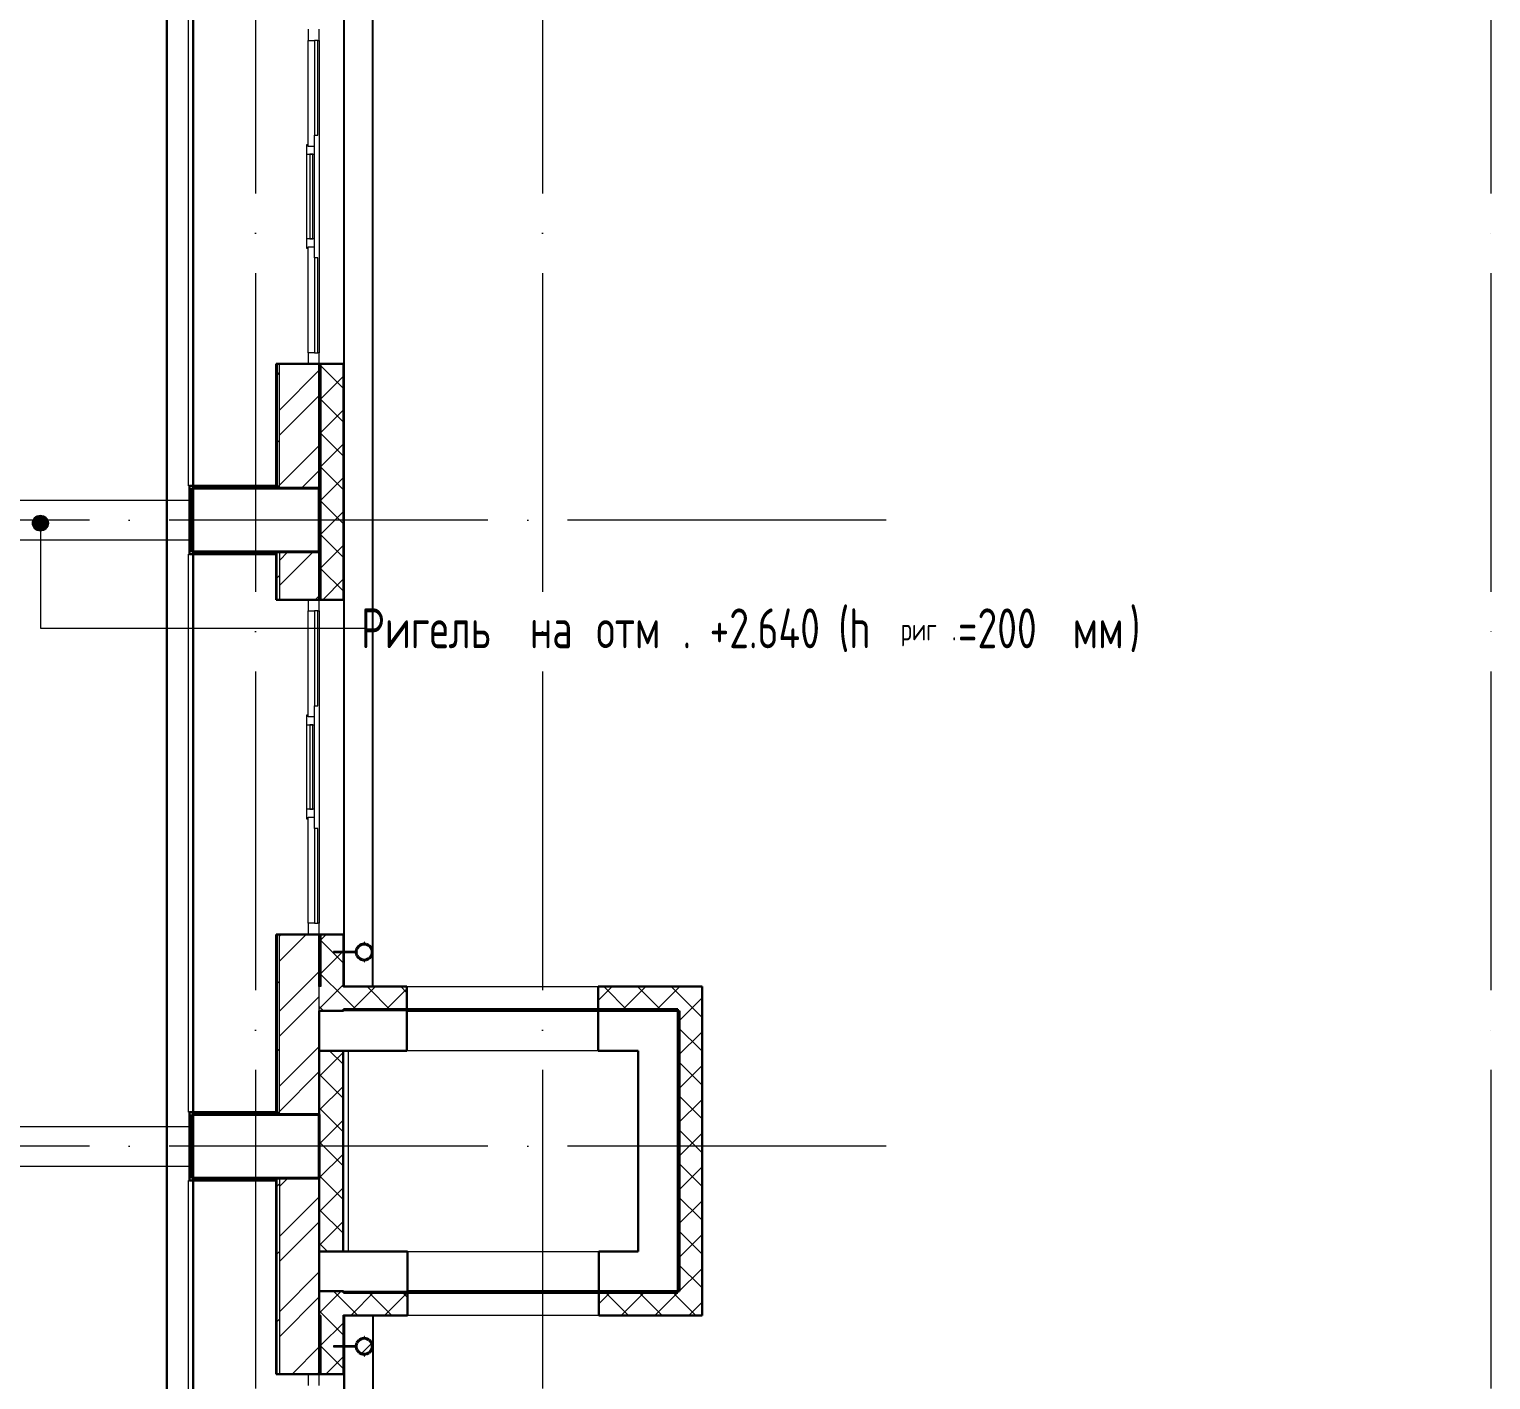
# Model space of a CAD drawing. Header units: millimetres. Extents: x -396912 to 182286, y -43638 to 41610.
# Drawn here: x -26126 to -16956, y -1323 to 7152 of the extents above; entities that cross this region are included whole.
import ezdxf

# ---------------------------------------------------------------- set-up
doc = ezdxf.new("R2010")
doc.units = ezdxf.units.MM
for name, pattern in [('ADSK_Линия сетки', [25, 20, -2.5, 0, -2.5]), ('ADSK_Сверху', [450, 300, -150]), ('Сверху', [3.96875, 2.38125, -1.5875])]:
    doc.linetypes.add(name, pattern=pattern)
for name, color, linetype, lineweight in [('_ Окна', 7, 'Continuous', 9), ('Аннотация', 7, 'Continuous', 18), ('Линии', 7, 'Continuous', 9), ('лс', 5, 'Continuous', 30), ('Несущие колонны', 252, 'Continuous', 18), ('Обобщенные модели', 252, 'Continuous', 18), ('Ограждение', 252, 'Continuous', 9), ('Окна', 252, 'Continuous', 9), ('Оси', 252, 'Continuous', 9), ('Перекрытие', 252, 'Continuous', 18), ('Стены внутренние', 7, 'Continuous', 18), ('Стены наружные', 7, 'Continuous', 18), ('Стены штриховка', 7, 'Continuous', 9)]:
    doc.layers.add(name, color=color, linetype=linetype, lineweight=lineweight)
doc.layers.add('Стены', color=194, linetype='Continuous')
doc.styles.add('GOST Common_3', font='', dxfattribs={"height": 3.5})
doc.styles.add('GOST Common_5', font='', dxfattribs={"width": 0.9, "height": 2.5})
doc.styles.get('GOST Common_3').set_extended_font_data('GOST 2.304 type A')
doc.styles.get('GOST Common_5').set_extended_font_data('GOST 2.304 type A')

# ---------------------------------------------------------------- blocks, each defined once
blk = doc.blocks.new('1 этаж')
at = {"layer": 'Аннотация', "lineweight": 9, "true_color": 0x636466}
h = blk.add_hatch(color=251, dxfattribs=at)
edge = h.paths.add_edge_path()
edge.add_arc((-31757.9, 3134.6), 50, 0, 360)
at = {"layer": 'Обобщенные модели', "lineweight": 9, "true_color": 0x636466}
h = blk.add_hatch(dxfattribs=at)
h.set_pattern_fill('FP_7', color=251, style=0, pattern_type=2)
h.set_pattern_definition([(45, (-32121.82, 94), (-106.066, 106.066), [])])
h.paths.add_polyline_path([(-29735.3, -2079.5), (-29712.3, -2078.4), (-29693.5, -2068.5), (-29680.3, -2050.4), (-29675.8, -2030.7), (-29681.5, -2008.1), (-29696.5, -1990.7), (-29716.3, -1982), (-29738.7, -1982.9), (-29758.1, -1993), (-29771.3, -2011.1), (-29775.8, -2030.7), (-29770.1, -2053.4), (-29755.1, -2070.7), (-29737.5, -2079.2)])
at = {"layer": '_ Окна', "color": 251, "lineweight": 18, "true_color": 0x636466}
for p, q in [((-30077.8, 6234.3), (-30077.8, 6164.3)), ((-30077.8, 6164.3), (-30037.8, 6164.3)), ((-30017.8, 6164.3), (-30007.8, 6164.3)), ((-30007.8, 6164.3), (-30007.8, 6234.3)), ((-30077.8, 5509.3), (-30087.8, 5509.3)), ((-30087.8, 5509.3), (-30087.8, 5449.3)), ((-30077.8, 5499.3), (-30077.8, 5509.3)), ((-30087.8, 5449.3), (-30037.8, 5449.3)), ((-30037.8, 5499.3), (-30077.8, 5499.3)), ((-30037.8, 5449.3), (-30037.8, 5499.3)), ((-30037.8, 4919.3), (-30087.8, 4919.3)), ((-30087.8, 4919.3), (-30087.8, 4859.3)), ((-30077.8, 4859.3), (-30077.8, 4869.3)), ((-30077.8, 4869.3), (-30037.8, 4869.3)), ((-30037.8, 4869.3), (-30037.8, 4919.3)), ((-30087.8, 4859.3), (-30077.8, 4859.3)), ((-30037.8, 4204.3), (-30077.8, 4204.3)), ((-30077.8, 4204.3), (-30077.8, 4134.3)), ((-30007.8, 4204.3), (-30017.8, 4204.3)), ((-30007.8, 4134.3), (-30007.8, 4204.3)), ((-30077.8, 2654.3), (-30077.8, 2584.3)), ((-30077.8, 2584.3), (-30037.8, 2584.3)), ((-30017.8, 2584.3), (-30007.8, 2584.3)), ((-30007.8, 2584.3), (-30007.8, 2654.3)), ((-30077.8, 1929.3), (-30087.8, 1929.3)), ((-30087.8, 1929.3), (-30087.8, 1869.3)), ((-30077.8, 1919.3), (-30077.8, 1929.3)), ((-30087.8, 1869.3), (-30037.8, 1869.3)), ((-30037.8, 1919.3), (-30077.8, 1919.3)), ((-30037.8, 1869.3), (-30037.8, 1919.3)), ((-30037.8, 1339.3), (-30087.8, 1339.3)), ((-30087.8, 1339.3), (-30087.8, 1279.3)), ((-30077.8, 1279.3), (-30077.8, 1289.3)), ((-30077.8, 1289.3), (-30037.8, 1289.3)), ((-30037.8, 1289.3), (-30037.8, 1339.3)), ((-30087.8, 1279.3), (-30077.8, 1279.3)), ((-30037.8, 624.3), (-30077.8, 624.3)), ((-30077.8, 624.3), (-30077.8, 554.3)), ((-30007.8, 624.3), (-30017.8, 624.3)), ((-30007.8, 554.3), (-30007.8, 624.3)), ((-30077.8, -2205.7), (-30077.8, -2275.7)), ((-30007.8, -2275.7), (-30007.8, -2205.7))]:
    blk.add_line(p, q, dxfattribs=at)
at = {"layer": '_ Окна', "color": 251, "true_color": 0x636466}
for p, q in [((-30037.8, 6164.3), (-30037.8, 5569.3)), ((-30017.8, 6164.3), (-30037.8, 6164.3)), ((-30017.8, 5569.3), (-30017.8, 6164.3)), ((-30037.8, 5569.3), (-30017.8, 5569.3)), ((-30067.8, 5449.3), (-30067.8, 4919.3)), ((-30047.8, 5449.3), (-30067.8, 5449.3)), ((-30047.8, 4919.3), (-30047.8, 5449.3)), ((-30067.8, 4919.3), (-30047.8, 4919.3)), ((-30037.8, 4799.3), (-30037.8, 4204.3)), ((-30017.8, 4799.3), (-30037.8, 4799.3)), ((-30017.8, 4204.3), (-30017.8, 4799.3)), ((-30037.8, 4204.3), (-30017.8, 4204.3)), ((-30037.8, 2584.3), (-30037.8, 1989.3)), ((-30017.8, 2584.3), (-30037.8, 2584.3)), ((-30017.8, 1989.3), (-30017.8, 2584.3)), ((-30037.8, 1989.3), (-30017.8, 1989.3)), ((-30067.8, 1869.3), (-30067.8, 1339.3)), ((-30047.8, 1869.3), (-30067.8, 1869.3)), ((-30047.8, 1339.3), (-30047.8, 1869.3)), ((-30067.8, 1339.3), (-30047.8, 1339.3)), ((-30037.8, 1219.3), (-30037.8, 624.3)), ((-30017.8, 1219.3), (-30037.8, 1219.3)), ((-30017.8, 624.3), (-30017.8, 1219.3)), ((-30037.8, 624.3), (-30017.8, 624.3))]:
    blk.add_line(p, q, dxfattribs=at)
at = {"layer": 'Аннотация', "color": 251, "lineweight": 9, "true_color": 0x636466}
for p, q in [((-31757.9, 3134.6), (-31757.9, 2474.7)), ((-31757.9, 2474.7), (-29723.6, 2474.7))]:
    blk.add_line(p, q, dxfattribs=at)
blk.add_circle((-31757.9, 3134.6), 50, dxfattribs=at)
at = {"layer": 'Линии', "color": 251, "linetype": 'ADSK_Сверху', "ltscale": 100, "true_color": 0x636466}
for p, q in [((-32557.8, 3279.3), (-30807.8, 3279.3)), ((-32557.8, 3029.3), (-30807.8, 3029.3)), ((-32557.8, -650.7), (-30807.8, -650.7)), ((-32557.8, -900.7), (-30807.8, -900.7))]:
    blk.add_line(p, q, dxfattribs=at)
at = {"layer": 'Несущие колонны', "color": 251, "lineweight": 40, "true_color": 0x636466}
for p, q in [((-30807.8, 3354.3), (-30007.8, 3354.3)), ((-30807.8, 2954.3), (-30807.8, 3354.3)), ((-30257.8, 3354.3), (-30807.8, 3354.3)), ((-30807.8, 3354.3), (-30807.8, 2954.3)), ((-30007.8, 3354.3), (-30007.8, 2954.3)), ((-30007.8, 2954.3), (-30007.8, 3354.3)), ((-30007.8, 2954.3), (-30807.8, 2954.3)), ((-30807.8, 2954.3), (-30257.8, 2954.3)), ((-30807.8, -575.7), (-30007.8, -575.7)), ((-30807.8, -975.7), (-30807.8, -575.7)), ((-30257.8, -575.7), (-30807.8, -575.7)), ((-30807.8, -575.7), (-30807.8, -975.7)), ((-30007.8, -575.7), (-30007.8, -975.7)), ((-30007.8, -975.7), (-30007.8, -575.7)), ((-30007.8, -975.7), (-30807.8, -975.7)), ((-30807.8, -975.7), (-30257.8, -975.7))]:
    blk.add_line(p, q, dxfattribs=at)
at = {"layer": 'Несущие колонны', "color": 251, "true_color": 0x636466}
for p, q in [((-30007.8, 3354.3), (-30257.8, 3354.3)), ((-30257.8, 2954.3), (-30007.8, 2954.3)), ((-30007.8, -575.7), (-30257.8, -575.7)), ((-30257.8, -975.7), (-30007.8, -975.7))]:
    blk.add_line(p, q, dxfattribs=at)
at = {"layer": 'Обобщенные модели', "color": 251, "true_color": 0x636466}
for p, q in [((-29724.8, 505.4), (-29726.8, 505.4)), ((-29726.8, 505.4), (-29726.8, 495.4)), ((-29724.8, 505.4), (-29726.8, 505.4)), ((-29726.8, 505.4), (-29726.8, 495.4)), ((-29724.8, 505.4), (-29726.8, 505.4)), ((-29726.8, 505.4), (-29726.8, 495.4)), ((-29724.8, 505.4), (-29726.8, 505.4)), ((-29726.8, 505.4), (-29726.8, 495.4)), ((-29726.8, 493.4), (-29726.8, 495.4)), ((-29724.8, 493.4), (-29726.8, 493.4)), ((-29724.8, 495.4), (-29724.8, 505.4)), ((-29724.8, 495.4), (-29724.8, 505.4)), ((-29724.8, 495.4), (-29724.8, 505.4)), ((-29724.8, 495.4), (-29724.8, 505.4)), ((-29724.8, 495.4), (-29724.8, 493.4)), ((-29777.8, 446.7), (-29917.8, 446.7)), ((-29917.8, 446.7), (-29917.8, 440.1)), ((-29917.8, 440.1), (-29777.8, 440.1)), ((-29777.8, 444.3), (-29777.8, 446.7)), ((-29777.8, 440.1), (-29777.8, 442.6)), ((-29726.8, 391.4), (-29726.8, 393.4)), ((-29726.8, 393.4), (-29724.8, 393.4)), ((-29726.8, 391.4), (-29726.8, 381.4)), ((-29726.8, 391.4), (-29726.8, 381.4)), ((-29726.8, 391.4), (-29726.8, 381.4)), ((-29726.8, 391.4), (-29726.8, 381.4)), ((-29726.8, 381.4), (-29724.8, 381.4)), ((-29726.8, 381.4), (-29724.8, 381.4)), ((-29726.8, 381.4), (-29724.8, 381.4)), ((-29726.8, 381.4), (-29724.8, 381.4)), ((-29724.8, 393.4), (-29724.8, 391.4)), ((-29724.8, 381.4), (-29724.8, 391.4)), ((-29724.8, 381.4), (-29724.8, 391.4)), ((-29724.8, 381.4), (-29724.8, 391.4)), ((-29724.8, 381.4), (-29724.8, 391.4)), ((-29724.8, -1968.7), (-29726.8, -1968.7)), ((-29726.8, -1968.7), (-29726.8, -1978.7)), ((-29724.8, -1968.7), (-29726.8, -1968.7)), ((-29726.8, -1968.7), (-29726.8, -1978.7)), ((-29724.8, -1968.7), (-29726.8, -1968.7)), ((-29726.8, -1968.7), (-29726.8, -1978.7)), ((-29724.8, -1968.7), (-29726.8, -1968.7)), ((-29726.8, -1968.7), (-29726.8, -1978.7)), ((-29726.8, -1980.7), (-29726.8, -1978.7)), ((-29724.8, -1980.7), (-29726.8, -1980.7)), ((-29724.8, -1978.7), (-29724.8, -1968.7)), ((-29724.8, -1978.7), (-29724.8, -1968.7)), ((-29724.8, -1978.7), (-29724.8, -1968.7)), ((-29724.8, -1978.7), (-29724.8, -1968.7)), ((-29724.8, -1978.7), (-29724.8, -1980.7)), ((-29777.8, -2027.4), (-29917.8, -2027.4)), ((-29917.8, -2027.4), (-29917.8, -2034)), ((-29917.8, -2034), (-29777.8, -2034)), ((-29777.8, -2029.9), (-29777.8, -2027.4)), ((-29777.8, -2034), (-29777.8, -2031.6)), ((-29726.8, -2082.7), (-29726.8, -2080.7)), ((-29726.8, -2080.7), (-29724.8, -2080.7)), ((-29726.8, -2082.7), (-29726.8, -2092.7)), ((-29726.8, -2082.7), (-29726.8, -2092.7)), ((-29726.8, -2082.7), (-29726.8, -2092.7)), ((-29726.8, -2082.7), (-29726.8, -2092.7)), ((-29726.8, -2092.7), (-29724.8, -2092.7)), ((-29726.8, -2092.7), (-29724.8, -2092.7)), ((-29726.8, -2092.7), (-29724.8, -2092.7)), ((-29726.8, -2092.7), (-29724.8, -2092.7)), ((-29724.8, -2080.7), (-29724.8, -2082.7)), ((-29724.8, -2092.7), (-29724.8, -2082.7)), ((-29724.8, -2092.7), (-29724.8, -2082.7)), ((-29724.8, -2092.7), (-29724.8, -2082.7)), ((-29724.8, -2092.7), (-29724.8, -2082.7))]:
    blk.add_line(p, q, dxfattribs=at)
for centre, radius, start, end in [((-29725.8, 443.4), 52, 0, 180), ((-29725.8, 443.4), 50, 0, 180), ((-29725.8, 443.4), 52, 180, 0), ((-29725.8, 443.4), 50, 180, 0), ((-29725.8, -2030.7), 52, 0, 180), ((-29725.8, -2030.7), 50, 0, 180), ((-29725.8, -2030.7), 52, 180, 0), ((-29725.8, -2030.7), 50, 180, 0)]:
    blk.add_arc(centre, radius, start, end, dxfattribs=at)
at = {"layer": 'Обобщенные модели', "color": 251, "lineweight": 40, "true_color": 0x636466}
for centre, start, end in [((-29725.8, 443.4), 156.69406, 180), ((-29725.8, 443.4), 130.583, 152.82848), ((-29725.8, 443.4), 103.63116, 126.20078), ((-29725.8, 443.4), 78.99639, 101.00361), ((-29725.8, 443.4), 53.79922, 76.36884), ((-29725.8, 443.4), 27.17152, 49.417), ((-29725.8, 443.4), 0, 23.30594), ((-29725.8, 443.4), 180, 203.27159), ((-29725.8, 443.4), 207.17152, 229.417), ((-29725.8, 443.4), 233.79922, 256.36884), ((-29725.8, 443.4), 258.99639, 281.00361), ((-29725.8, 443.4), 283.63116, 306.20078), ((-29725.8, 443.4), 310.583, 332.82848), ((-29725.8, 443.4), 336.72841, 0), ((-29725.8, -2030.7), 156.69406, 180), ((-29725.8, -2030.7), 130.583, 152.82848), ((-29725.8, -2030.7), 103.63116, 126.20078), ((-29725.8, -2030.7), 78.99639, 101.00361), ((-29725.8, -2030.7), 53.79922, 76.36884), ((-29725.8, -2030.7), 27.17152, 49.417), ((-29725.8, -2030.7), 0, 23.30594), ((-29725.8, -2030.7), 180, 203.30594), ((-29725.8, -2030.7), 207.17152, 229.417), ((-29725.8, -2030.7), 233.79922, 256.36884), ((-29725.8, -2030.7), 258.99639, 281.00361), ((-29725.8, -2030.7), 283.63116, 306.20078), ((-29725.8, -2030.7), 310.583, 332.82848), ((-29725.8, -2030.7), 336.69406, 0)]:
    blk.add_arc(centre, 50, start, end, dxfattribs=at)
at = {"layer": 'Ограждение', "color": 251, "true_color": 0x636466}
for p, q in [((-30827.8, 3369.3), (-30827.8, 6969.3)), ((-30822.8, 3369.3), (-30827.8, 3369.3)), ((-30827.8, 2939.3), (-30822.8, 2939.3)), ((-30827.8, -560.7), (-30827.8, 2939.3)), ((-30822.8, -560.7), (-30827.8, -560.7)), ((-30827.8, -990.7), (-30822.8, -990.7)), ((-30827.8, -4380.7), (-30827.8, -990.7))]:
    blk.add_line(p, q, dxfattribs=at)
at = {"layer": 'Окна', "color": 251, "true_color": 0x636466}
for p, q in [((-30077.8, 5509.3), (-30077.8, 6164.3)), ((-30007.8, 6164.3), (-30007.8, 4204.3)), ((-30037.8, 5499.3), (-30037.8, 5569.3)), ((-30087.8, 5449.3), (-30087.8, 4919.3)), ((-30037.8, 4919.3), (-30037.8, 5449.3)), ((-30037.8, 4799.3), (-30037.8, 4869.3)), ((-30077.8, 4204.3), (-30077.8, 4859.3)), ((-30077.8, 1929.3), (-30077.8, 2584.3)), ((-30007.8, 2584.3), (-30007.8, 624.3)), ((-30037.8, 1919.3), (-30037.8, 1989.3)), ((-30087.8, 1869.3), (-30087.8, 1339.3)), ((-30037.8, 1339.3), (-30037.8, 1869.3)), ((-30037.8, 1219.3), (-30037.8, 1289.3)), ((-30077.8, 624.3), (-30077.8, 1279.3)), ((-29457.8, -175.7), (-29457.8, 74.3)), ((-28257.8, 74.3), (-28257.8, -175.7)), ((-29455, -1685.7), (-29455, -1435.7)), ((-28255, -1435.7), (-28255, -1685.7))]:
    blk.add_line(p, q, dxfattribs=at)
at = {"layer": 'Окна', "color": 251, "linetype": 'Сверху', "true_color": 0x636466}
for p, q in [((-29457.8, 74.3), (-28257.8, 74.3)), ((-28257.8, -175.7), (-29457.8, -175.7)), ((-29455, -1435.7), (-28255, -1435.7)), ((-28255, -1685.7), (-29455, -1685.7))]:
    blk.add_line(p, q, dxfattribs=at)
at = {"layer": 'Оси', "color": 251, "linetype": 'ADSK_Линия сетки', "ltscale": 100, "true_color": 0x636466}
for p, q in [((-30407.8, 32204.9), (-30407.8, -33771.9)), ((-28607.8, 32204.9), (-28607.8, -33771.9)), ((-22657.8, 32204.9), (-22657.8, -32501.9)), ((-26450.4, 3154.3), (-72530.1, 3154.3)), ((-26450.4, -775.7), (-72530.1, -775.7))]:
    blk.add_line(p, q, dxfattribs=at)
at = {"layer": 'Перекрытие', "color": 251, "ltscale": 100, "true_color": 0x636466}
blk.add_line((-29825.8, -175.7), (-29825.8, -1435.7), dxfattribs=at)
at = {"layer": 'Стены', "color": 251, "true_color": 0x636466}
for p, q in [((-29672.8, 226.3), (-29672.8, 11052.3)), ((-29852.8, 446.3), (-29852.8, 10925.4)), ((-29852.8, 226.3), (-29852.8, 440.6)), ((-29852.8, -1837.7), (-29852.8, -2027.9)), ((-29672.8, -1837.7), (-29672.8, -4643.7)), ((-29852.8, -2033.6), (-29852.8, -4643.7))]:
    blk.add_line(p, q, dxfattribs=at)
at = {"layer": 'Стены внутренние', "color": 251, "true_color": 0x636466}
for p, q in [((-29855.8, 6234.3), (-29855.8, 4134.3)), ((-29855.8, 2654.3), (-29855.8, 554.3)), ((-29457.8, 226.3), (-28257.8, 226.3)), ((-28255, -1837.7), (-29455, -1837.7)), ((-29855.8, -2205.7), (-29855.8, -4305.7))]:
    blk.add_line(p, q, dxfattribs=at)
at = {"layer": 'Стены внутренние', "color": 251, "lineweight": 30, "true_color": 0x636466}
for p, q in [((-29855.8, 4134.3), (-29997.8, 4134.3)), ((-29855.8, 2654.3), (-29855.8, 4134.3)), ((-29997.8, 2654.3), (-29855.8, 2654.3)), ((-29855.8, 554.3), (-29997.8, 554.3)), ((-29855.8, 446.3), (-29855.8, 554.3)), ((-29855.8, 226.3), (-29855.8, 440.8)), ((-29457.8, 226.3), (-29855.8, 226.3)), ((-29457.8, 74.3), (-29457.8, 226.3)), ((-27605.8, 226.3), (-28257.8, 226.3)), ((-28257.8, 226.3), (-28257.8, 74.3)), ((-27605.8, -1837.7), (-27605.8, 226.3)), ((-30007.8, 74.3), (-29855.8, 74.3)), ((-30007.8, -175.7), (-30007.8, -1435.7)), ((-29857.8, -175.7), (-30007.8, -175.7)), ((-29857.8, -1435.7), (-29857.8, -175.7)), ((-30007.8, -1435.7), (-29857.8, -1435.7)), ((-29855.8, -1685.7), (-30007.8, -1685.7)), ((-29455, -1837.7), (-29455, -1685.7)), ((-28255, -1685.7), (-28255, -1837.7)), ((-29855.8, -2027.9), (-29855.8, -1837.7)), ((-29855.8, -1837.7), (-29455, -1837.7)), ((-28255, -1837.7), (-27605.8, -1837.7)), ((-29855.8, -2205.7), (-29855.8, -2033.4)), ((-29997.8, -2205.7), (-29855.8, -2205.7))]:
    blk.add_line(p, q, dxfattribs=at)
at = {"layer": 'Стены внутренние', "color": 251, "linetype": 'Continuous', "lineweight": 9, "true_color": 0x636466}
for p, q in [((-29997.8, 4127.2), (-29992.7, 4132.3)), ((-29857.8, 3981.8), (-29997.8, 4121.8)), ((-29997.8, 3915.1), (-29857.8, 4055.1)), ((-29857.8, 3769.7), (-29997.8, 3909.7)), ((-29857.8, 3853.2), (-29855.8, 3853.2)), ((-29997.8, 3702.9), (-29857.8, 3842.9)), ((-29857.8, 3557.5), (-29997.8, 3697.5)), ((-29997.8, 3490.8), (-29857.8, 3630.8)), ((-29857.8, 3345.4), (-29997.8, 3485.4)), ((-29997.8, 3278.7), (-29857.8, 3418.7)), ((-29857.8, 3446.8), (-29855.8, 3446.8)), ((-29857.8, 3133.3), (-29997.8, 3273.3)), ((-29997.8, 3066.6), (-29857.8, 3206.6)), ((-29857.8, 3142), (-29855.8, 3142)), ((-29857.8, 2921.1), (-29997.8, 3061.1)), ((-29997.8, 2854.4), (-29857.8, 2994.4)), ((-29857.8, 2709), (-29997.8, 2849)), ((-29983.8, 2656.3), (-29857.8, 2782.3)), ((-29857.8, 2735.6), (-29855.8, 2735.6)), ((-29882, 2656.3), (-29883.2, 2654.3)), ((-29997.8, 521), (-29966.5, 552.3)), ((-29857.8, 375.6), (-29997.8, 515.6)), ((-29857.5, 500.4), (-29855.8, 500.4)), ((-29997.8, 308.8), (-29866.4, 440.3)), ((-29859.9, 446.7), (-29857.8, 448.8)), ((-29857.8, 163.4), (-29997.8, 303.4)), ((-30007.8, 86.7), (-29857.8, 236.7)), ((-29808.1, 74.3), (-29658.1, 224.3)), ((-29556.5, 74.3), (-29706.5, 224.3)), ((-29596, 74.3), (-29459.8, 210.4)), ((-29525.2, 226.3), (-29526.4, 224.3)), ((-29459.8, 189.7), (-29494.4, 224.3)), ((-29459.8, 195.6), (-29457.8, 195.6)), ((-28257.8, 139.6), (-28173.2, 224.3)), ((-28257.8, 195.6), (-28255.8, 195.6)), ((-28255.8, 215), (-28256.2, 215.6)), ((-28071.6, 74.3), (-28221.6, 224.3)), ((-28111, 74.3), (-27961, 224.3)), ((-27859.5, 74.3), (-28009.5, 224.3)), ((-27898.9, 74.3), (-27748.9, 224.3)), ((-27882.8, 226.3), (-27883.9, 224.3)), ((-27647.3, 74.3), (-27797.3, 224.3)), ((-29980.8, 74.3), (-30007.8, 101.3)), ((-29768.6, 74.3), (-29857.8, 163.4)), ((-27686.8, 74.3), (-27607.8, 153.3)), ((-27757.8, 3.3), (-27686.8, 74.3)), ((-27607.8, 34.7), (-27647.3, 74.3)), ((-27607.8, -177.4), (-27757.8, -27.4)), ((-27757.8, -208.9), (-27607.8, -58.9)), ((-29857.8, -260.8), (-29942.9, -175.7)), ((-30007.8, -337.6), (-29857.8, -187.6)), ((-27607.8, -389.5), (-27757.8, -239.5)), ((-27757.8, -421), (-27607.8, -271)), ((-29857.8, -473), (-30007.8, -323)), ((-30007.8, -549.7), (-29857.8, -399.7)), ((-27607.8, -601.6), (-27757.8, -451.6)), ((-29857.8, -685.1), (-30007.8, -535.1)), ((-27757.8, -633.1), (-27607.8, -483.1)), ((-30007.8, -761.8), (-29857.8, -611.8)), ((-27607.8, -813.8), (-27757.8, -663.8)), ((-27757.8, -845.3), (-27607.8, -695.3)), ((-27605.8, -707.6), (-27607.8, -704.2)), ((-29857.8, -897.2), (-30007.8, -747.2)), ((-30007.8, -974), (-29857.8, -824)), ((-27607.8, -1025.9), (-27757.8, -875.9)), ((-27757.8, -1057.4), (-27607.8, -907.4)), ((-29857.8, -1109.4), (-30007.8, -959.4)), ((-30007.8, -1186.1), (-29857.8, -1036.1)), ((-27607.8, -1238), (-27757.8, -1088)), ((-29857.8, -1321.5), (-30007.8, -1171.5)), ((-27757.8, -1269.5), (-27607.8, -1119.5)), ((-30007.8, -1398.2), (-29857.8, -1248.2)), ((-27607.8, -1450.2), (-27757.8, -1300.2)), ((-27757.8, -1481.7), (-27607.8, -1331.7)), ((-29955.7, -1435.7), (-30007.8, -1383.6)), ((-27607.8, -1662.3), (-27757.8, -1512.3)), ((-27757.8, -1693.8), (-27607.8, -1543.8)), ((-30007.8, -1822.5), (-29871, -1685.7)), ((-29857.8, -1745.8), (-29917.8, -1685.7)), ((-29808.9, -1835.7), (-29658.9, -1685.7)), ((-29555.7, -1835.7), (-29705.7, -1685.7)), ((-29596.8, -1835.7), (-29455, -1693.9)), ((-29455, -1724.3), (-29493.6, -1685.7)), ((-28253, -1764.7), (-28174, -1685.7)), ((-28070.8, -1835.7), (-28220.8, -1685.7)), ((-28111.9, -1835.7), (-27961.9, -1685.7)), ((-27858.6, -1835.7), (-28008.6, -1685.7)), ((-27899.7, -1835.7), (-27757.8, -1693.8)), ((-27757.8, -1724.4), (-27796.5, -1685.7)), ((-27646.5, -1835.7), (-27757.8, -1724.4)), ((-29857.8, -1957.9), (-30007.8, -1807.9)), ((-29767.8, -1835.7), (-29857.8, -1745.8)), ((-27687.6, -1835.7), (-27607.8, -1755.9)), ((-29997.8, -2024.6), (-29857.8, -1884.6)), ((-29683.4, -1836.4), (-29649.9, -1836.4)), ((-29534.3, -1837.7), (-29535.5, -1835.7)), ((-28126.5, -1837.7), (-28127.7, -1835.7)), ((-28057.8, -1836.4), (-28024.3, -1836.4)), ((-27782.8, -1835.7), (-27783.9, -1837.7)), ((-29857.8, -2170), (-29997.8, -2030)), ((-29964.8, -2203.7), (-29857.8, -2096.7)), ((-29857.8, -2141.2), (-29856.2, -2141.2)), ((-29989.7, -2203.7), (-29990.8, -2205.7))]:
    blk.add_line(p, q, dxfattribs=at)
at = {"layer": 'Стены наружные', "color": 251, "lineweight": 30, "true_color": 0x636466}
for p, q in [((-29997.8, 4134.3), (-30277.8, 4134.3)), ((-30277.8, 4134.3), (-30277.8, 3369.3)), ((-30007.8, 4134.3), (-30007.8, 2654.3)), ((-30822.8, 3369.3), (-30822.8, 2939.3)), ((-30277.8, 3369.3), (-30822.8, 3369.3)), ((-30807.8, 2954.3), (-30807.8, 3354.3)), ((-30807.8, 3354.3), (-30257.8, 3354.3)), ((-30272.8, 2939.3), (-30822.8, 2939.3)), ((-30257.8, 2954.3), (-30807.8, 2954.3)), ((-30277.8, 2939.3), (-30277.8, 2654.3)), ((-30277.8, 2654.3), (-29997.8, 2654.3)), ((-29997.8, 554.3), (-30277.8, 554.3)), ((-30277.8, 554.3), (-30277.8, -560.7)), ((-30007.8, 226.3), (-30007.8, 554.3)), ((-30007.8, -575.7), (-30007.8, 74.3)), ((-30007.8, 74.3), (-30007.8, -175.7)), ((-27757.8, 84.3), (-29855.8, 84.3)), ((-29855.8, 84.3), (-29855.8, 74.3)), ((-29457.8, -175.7), (-29457.8, 74.3)), ((-29457.8, 74.3), (-27757.8, 74.3)), ((-28257.8, 74.3), (-28257.8, -175.7)), ((-27757.8, -1685.7), (-27757.8, 84.3)), ((-27747.8, -1685.7), (-27747.8, 74.3)), ((-29857.8, -175.7), (-29457.8, -175.7)), ((-28257.8, -175.7), (-28007.8, -175.7)), ((-28007.8, -175.7), (-28007.8, -1435.7)), ((-30822.8, -560.7), (-30822.8, -990.7)), ((-30277.8, -560.7), (-30822.8, -560.7)), ((-30807.8, -975.7), (-30807.8, -575.7)), ((-30807.8, -575.7), (-30257.8, -575.7)), ((-30272.8, -990.7), (-30822.8, -990.7)), ((-30257.8, -975.7), (-30807.8, -975.7)), ((-30277.8, -990.7), (-30277.8, -2205.7)), ((-30007.8, -2205.7), (-30007.8, -975.7)), ((-30007.8, -1435.7), (-30007.8, -1685.7)), ((-29455, -1435.7), (-29857.8, -1435.7)), ((-29455, -1685.7), (-29455, -1435.7)), ((-28007.8, -1435.7), (-28255, -1435.7)), ((-28255, -1435.7), (-28255, -1685.7)), ((-29855.8, -1685.7), (-29855.8, -1695.7)), ((-29855.8, -1695.7), (-27757.8, -1695.7)), ((-27747.8, -1685.7), (-29455, -1685.7)), ((-30007.8, -1837.7), (-30007.8, -2205.7)), ((-30277.8, -2205.7), (-30007.8, -2205.7)), ((-30007.8, -2205.7), (-29997.8, -2205.7))]:
    blk.add_line(p, q, dxfattribs=at)
at = {"layer": 'Стены наружные', "color": 251, "linetype": 'Continuous', "lineweight": 9, "true_color": 0x636466}
for p, q in [((-30277.8, 4130.1), (-30273.6, 4134.3)), ((-30277.8, 4059.3), (-30272.8, 4064.3)), ((-30272.8, 4064.3), (-30257.8, 4079.3)), ((-30257.8, 3843.9), (-30007.8, 4093.9)), ((-29997.8, 4094), (-30007.8, 4094)), ((-30277.8, 3988.6), (-30272.8, 3993.6)), ((-29997.8, 3994), (-30007.8, 3994)), ((-30277.8, 3917.9), (-30272.8, 3922.9)), ((-30277.8, 3847.2), (-30272.8, 3852.2)), ((-30257.8, 3686.7), (-30007.8, 3936.7)), ((-29997.8, 3894), (-30007.8, 3894)), ((-30277.8, 3776.5), (-30272.8, 3781.5)), ((-29997.8, 3794), (-30007.8, 3794)), ((-30277.8, 3705.8), (-30272.8, 3710.8)), ((-29997.8, 3694), (-30007.8, 3694)), ((-30277.8, 3635.1), (-30272.8, 3640.1)), ((-30272.8, 3640.1), (-30257.8, 3655.1)), ((-30257.8, 3372.4), (-30007.8, 3622.4)), ((-29997.8, 3594), (-30007.8, 3594)), ((-30277.8, 3564.4), (-30272.8, 3569.4)), ((-30277.8, 3493.7), (-30272.8, 3498.7)), ((-29997.8, 3494), (-30007.8, 3494)), ((-30277.8, 3422.9), (-30272.8, 3427.9)), ((-30118.8, 3354.3), (-30007.8, 3465.3)), ((-29997.8, 3394), (-30007.8, 3394)), ((-30558.6, 3354.3), (-30543.6, 3369.3)), ((-29997.8, 3294), (-30007.8, 3294)), ((-29997.8, 3194), (-30007.8, 3194)), ((-30822.8, 3090.1), (-30807.8, 3105.1)), ((-29997.8, 3094), (-30007.8, 3094)), ((-30549.3, 2939.3), (-30534.3, 2954.3)), ((-30257.8, 2900.9), (-30204.5, 2954.3)), ((-30257.8, 2743.8), (-30047.3, 2954.3)), ((-29997.8, 2994), (-30007.8, 2994)), ((-30277.8, 2928), (-30272.8, 2933)), ((-30277.8, 2857.3), (-30272.8, 2862.3)), ((-29997.8, 2894), (-30007.8, 2894)), ((-30277.8, 2786.6), (-30272.8, 2791.6)), ((-30272.8, 2791.6), (-30257.8, 2806.6)), ((-29997.8, 2794), (-30007.8, 2794)), ((-30277.8, 2715.8), (-30272.8, 2720.8)), ((-30033, 2654.3), (-30007.8, 2679.5)), ((-29997.8, 2694), (-30007.8, 2694)), ((-30257.8, 543.6), (-30247.2, 554.3)), ((-30257.8, 386.5), (-30090, 554.3)), ((-30277.8, 523.8), (-30272.8, 528.8)), ((-29997.8, 494), (-30007.8, 494)), ((-30277.8, 453.1), (-30272.8, 458.1)), ((-30277.8, 382.4), (-30272.8, 387.4)), ((-29997.8, 394), (-30007.8, 394)), ((-30277.8, 311.7), (-30272.8, 316.7)), ((-30257.8, 72.2), (-30007.8, 322.2)), ((-29997.8, 294), (-30007.8, 294)), ((-30277.8, 241), (-30272.8, 246)), ((-30272.8, 246), (-30257.8, 261)), ((-30277.8, 170.3), (-30272.8, 175.3)), ((-30277.8, 99.5), (-30272.8, 104.5)), ((-30257.8, -85), (-30007.8, 165)), ((-30277.8, 28.8), (-30272.8, 33.8)), ((-30277.8, -41.9), (-30272.8, -36.9)), ((-27747.8, -6), (-27757.8, -6)), ((-30277.8, -112.6), (-30272.8, -107.6)), ((-30277.8, -183.3), (-30272.8, -178.3)), ((-30272.8, -178.3), (-30257.8, -163.3)), ((-30257.8, -399.3), (-30007.8, -149.3)), ((-27747.8, -106), (-27757.8, -106)), ((-30277.8, -254), (-30272.8, -249)), ((-27747.8, -206), (-27757.8, -206)), ((-30277.8, -324.7), (-30272.8, -319.7)), ((-30257.8, -556.4), (-30007.8, -306.4)), ((-27747.8, -306), (-27757.8, -306)), ((-30277.8, -395.4), (-30272.8, -390.4)), ((-27747.8, -406), (-27757.8, -406)), ((-30277.8, -466.1), (-30272.8, -461.1)), ((-30277.8, -536.9), (-30272.8, -531.9)), ((-27747.8, -506), (-27757.8, -506)), ((-30670.2, -575.7), (-30655.2, -560.7)), ((-27747.8, -606), (-27757.8, -606)), ((-30822.8, -728.3), (-30807.8, -713.3)), ((-27747.8, -706), (-27757.8, -706)), ((-27747.8, -806), (-27757.8, -806)), ((-27747.8, -906), (-27757.8, -906)), ((-30661, -990.7), (-30646, -975.7)), ((-30257.8, -1027.9), (-30205.6, -975.7)), ((-27747.8, -1006), (-27757.8, -1006)), ((-30277.8, -1031.8), (-30272.8, -1026.8)), ((-30277.8, -1102.5), (-30272.8, -1097.5)), ((-30272.8, -1026.8), (-30257.8, -1011.8)), ((-30257.8, -1342.2), (-30007.8, -1092.2)), ((-30277.8, -1173.2), (-30272.8, -1168.2)), ((-27747.8, -1106), (-27757.8, -1106)), ((-30277.8, -1244), (-30272.8, -1239)), ((-30257.8, -1499.4), (-30007.8, -1249.4)), ((-27747.8, -1206), (-27757.8, -1206)), ((-30277.8, -1314.7), (-30272.8, -1309.7)), ((-27747.8, -1306), (-27757.8, -1306)), ((-30277.8, -1385.4), (-30272.8, -1380.4)), ((-30277.8, -1456.1), (-30272.8, -1451.1)), ((-30272.8, -1451.1), (-30257.8, -1436.1)), ((-27747.8, -1406), (-27757.8, -1406)), ((-30277.8, -1526.8), (-30272.8, -1521.8)), ((-27747.8, -1506), (-27757.8, -1506)), ((-30277.8, -1597.5), (-30272.8, -1592.5)), ((-30257.8, -1813.7), (-30007.8, -1563.7)), ((-27747.8, -1606), (-27757.8, -1606)), ((-30277.8, -1668.2), (-30272.8, -1663.2)), ((-30277.8, -1738.9), (-30272.8, -1733.9)), ((-30257.8, -1970.8), (-30007.8, -1720.8)), ((-30277.8, -1809.6), (-30272.8, -1804.6)), ((-30277.8, -1880.4), (-30272.8, -1875.4)), ((-30272.8, -1875.4), (-30257.8, -1860.4)), ((-29997.8, -1906), (-30007.8, -1906)), ((-30277.8, -1951.1), (-30272.8, -1946.1)), ((-30277.8, -2021.8), (-30272.8, -2016.8)), ((-29997.8, -2006), (-30007.8, -2006)), ((-30277.8, -2092.5), (-30272.8, -2087.5)), ((-30178.4, -2205.7), (-30007.8, -2035.1)), ((-29997.8, -2106), (-30007.8, -2106)), ((-30277.8, -2163.2), (-30272.8, -2158.2)), ((-30021.2, -2205.7), (-30007.8, -2192.3))]:
    blk.add_line(p, q, dxfattribs=at)
at = {"layer": 'Стены наружные', "color": 251, "true_color": 0x636466}
for p, q in [((-30257.8, 3354.3), (-30007.8, 3354.3)), ((-30007.8, 2954.3), (-30257.8, 2954.3)), ((-29457.8, 74.3), (-29855.8, 74.3)), ((-28257.8, -175.7), (-29457.8, -175.7)), ((-30257.8, -575.7), (-30007.8, -575.7)), ((-30007.8, -975.7), (-30257.8, -975.7)), ((-29455, -1435.7), (-28255, -1435.7)), ((-29855.8, -1685.7), (-29455, -1685.7))]:
    blk.add_line(p, q, dxfattribs=at)
at = {"layer": 'Стены штриховка', "color": 251, "true_color": 0x636466}
for p, q in [((-30272.8, 4134.3), (-30272.8, 3369.3)), ((-30257.8, 3354.3), (-30257.8, 4134.3)), ((-29997.8, 4134.3), (-29997.8, 2654.3)), ((-29857.8, 4132.3), (-29997.8, 4132.3)), ((-29857.8, 2656.3), (-29857.8, 4132.3)), ((-30277.8, 3369.3), (-30257.8, 3369.3)), ((-30272.8, 2654.3), (-30272.8, 2954.3)), ((-30257.8, 2954.3), (-30257.8, 2654.3)), ((-29997.8, 2656.3), (-29857.8, 2656.3)), ((-30272.8, 554.3), (-30272.8, -560.7)), ((-30257.8, -575.7), (-30257.8, 554.3)), ((-29997.8, 554.3), (-29997.8, 226.3)), ((-29857.8, 552.3), (-29997.8, 552.3)), ((-29857.8, 446.3), (-29857.8, 552.3)), ((-29857.8, 224.3), (-29857.8, 440.8)), ((-30007.8, 74.3), (-30007.8, 226.3)), ((-29997.8, 226.3), (-30007.8, 226.3)), ((-29459.8, 224.3), (-29857.8, 224.3)), ((-29855.8, 226.3), (-29855.8, 224.3)), ((-29459.8, 150.3), (-29459.8, 224.3)), ((-28255.8, 224.3), (-28255.8, 150.3)), ((-27605.8, 224.3), (-28255.8, 224.3)), ((-27607.8, -1837.7), (-27607.8, 226.3)), ((-29459.8, 150.3), (-29457.8, 150.3)), ((-28257.8, 150.3), (-28255.8, 150.3)), ((-27747.8, 74.3), (-27757.8, 74.3)), ((-30277.8, -560.7), (-30257.8, -560.7)), ((-30272.8, -2205.7), (-30272.8, -975.7)), ((-30257.8, -975.7), (-30257.8, -2205.7)), ((-27757.8, -1695.7), (-27757.8, -1685.7)), ((-29455, -1761.7), (-29457, -1761.7)), ((-29457, -1835.7), (-29457, -1761.7)), ((-28253, -1761.7), (-28255, -1761.7)), ((-28253, -1761.7), (-28253, -1835.7)), ((-29997.8, -1837.7), (-30007.8, -1837.7)), ((-29997.8, -1837.7), (-29997.8, -2205.7)), ((-29857.8, -2027.9), (-29857.8, -1835.7)), ((-29857.8, -1835.7), (-29457, -1835.7)), ((-29855.8, -1835.7), (-29855.8, -1837.7)), ((-28253, -1835.7), (-27605.8, -1835.7)), ((-29857.8, -2203.7), (-29857.8, -2033.4)), ((-29997.8, -2203.7), (-29857.8, -2203.7))]:
    blk.add_line(p, q, dxfattribs=at)
at = {"layer": 'Аннотация', "color": 251, "true_color": 0x636466, "width": 0.9}
for s, height, style, p in [('Ригель', 250, 'GOST Common_3', (-29746.1, 2349.7)), ('. +2.640 (h', 250, 'GOST Common_3', (-27728, 2349.7)), ('=200', 250, 'GOST Common_3', (-26001.6, 2349.7)), (')', 250, 'GOST Common_3', (-24924, 2349.7)), ('на', 250, 'GOST Common_3', (-28686.4, 2349.7)), ('отм', 250, 'GOST Common_3', (-28269.7, 2349.7)), ('риг', 138.75, 'GOST Common_5', (-26360.6, 2398.9)), ('мм', 250, 'GOST Common_3', (-25281.2, 2349.7)), ('.', 138.8, 'GOST Common_5', (-26039.2, 2398.9))]:
    blk.add_text(s, height=height, dxfattribs=dict(at, style=style)).set_placement(p)

msp = doc.modelspace()

# ---------------------------------------------------------------- linework, layer by layer
at = {"layer": 'лс', "color": 104}
for p, q in [((-25096.3, 19047.9), (-25096.3, -11913)), ((-25262.4, 12992.8), (-25262.4, -12047.3))]:
    msp.add_line(p, q, dxfattribs=at)

# ---------------------------------------------------------------- block references
msp.add_blockref('1 этаж', (5702.1, 918.2))

doc.saveas('drawing.dxf')
